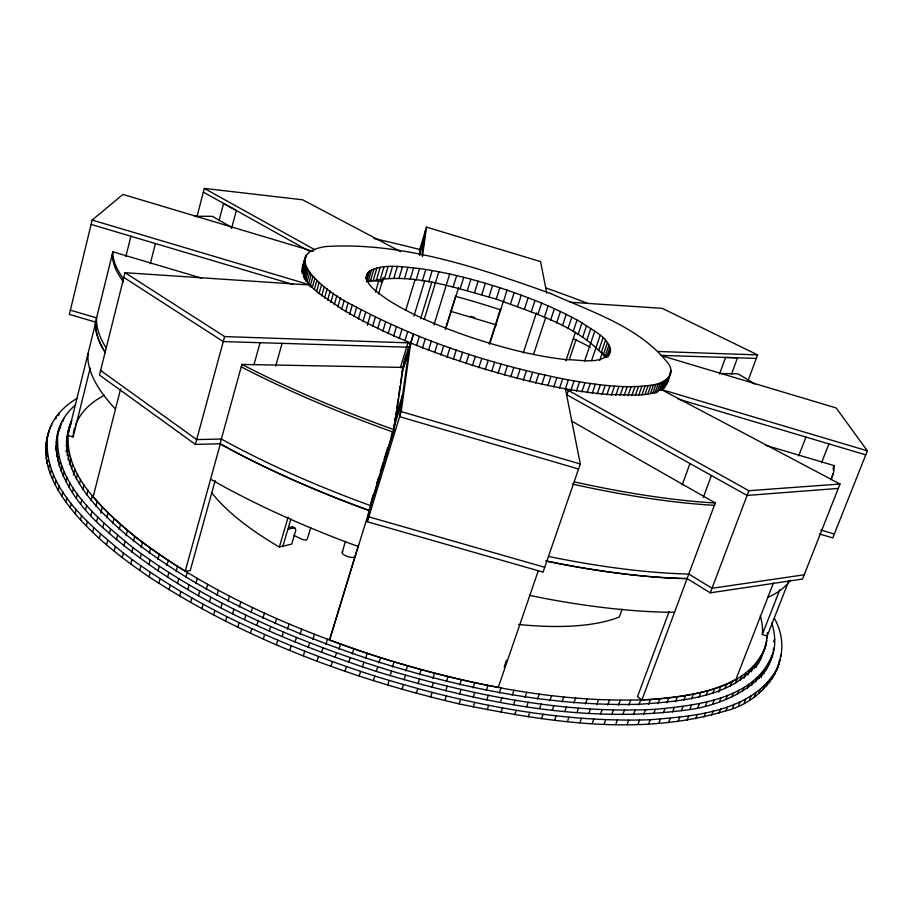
<?xml version="1.0" encoding="UTF-8"?>
<svg xmlns="http://www.w3.org/2000/svg" width="913" height="913" viewBox="0 0 913 913"><rect width="100%" height="100%" fill="white"/><g stroke="black" fill="none" stroke-linecap="round" stroke-linejoin="round"><path stroke-width="1.37" d="M88.025 353.548L87.968 359.768A370.53 111.146 17.6 0 0 113.36 406.81L115.506 409.001M771.668 622.803C789.585 677.845 725.504 706.765 681.395 710.645C578.408 723.461 474.509 701.093 376.259 671.409C278.374 639.089 180.181 597.353 102.781 527.554C70.05 499.24 32.811 442.052 75.186 405.178M325.61 246.556C273.797 254.716 333.77 296.851 352.338 304.931C419.649 341.359 493.431 365.2 568.377 379.934C595.504 384.533 623.374 389.064 650.889 385.24C660.955 384.807 676.065 376.727 669.218 364.778C640.755 327.174 592.081 312.2 550.585 293.472M760.358 660.053L766.087 644.715L767.456 632.595M668.031 378.747C662.359 400.898 628.361 393.583 611.539 394.724C564.154 391.118 517.774 379.374 472.535 365.303C427.352 350.649 382.604 333.416 341.702 308.993C328.029 298.117 298.745 285.815 303.401 264.279M766.087 644.715C749.813 690.319 691.769 695.66 650.421 699.518C558.813 703.74 467.718 684.499 380.595 657.691C293.541 629.411 207.673 592.56 134.77 536.342C103.694 509.785 62.05 475.171 68.806 429.544M71.317 421.509A365.052 126.485 17.6 0 0 67.882 433.641L67.802 435.444L73.108 436.962L73.177 434.793M773.265 651.893C757.356 699.038 697.772 705.213 655.386 709.298C566.014 713.955 476.997 696.14 391.62 671.101C300.194 642.832 210.207 605.068 133.001 547.697C98.695 519.44 53.547 483.628 57.85 434.109M777.819 667.323C753.83 711.889 695.055 716.089 650.17 719.741C556.656 722.913 463.781 703.489 374.832 676.042C285.917 647.26 198.486 609.542 123.415 553.095C88.39 524.039 42.283 486.8 47.59 436.06C41.062 459.399 52.395 483.205 65.793 501.842C88.139 532.176 118.165 555.812 149.081 576.879C243.041 638.552 350.021 678.439 459.091 703.889C546.077 721.658 639.123 737.065 725.995 710.782C765.87 701.036 796.524 657.668 774.429 618.421M788.843 580.771L767.205 635.996L762.275 634.581L762.572 630.575A359.711 124.567 17.6 0 0 760.289 615.75M422.422 256.496L426.508 227.12L540.576 261.597L546.773 293.21M367.288 521.745L401.184 411.592L410.736 342.934L224.621 336.577L125.035 272.69L99.449 375.026L195.382 444.403L220.044 443.775A372.607 105.121 17.6 0 0 369.183 510.504L367.288 521.745L543.075 572.12L580.291 463.998L565.398 388.744L748.865 490.715L840.006 484.016L802.527 579.036L710.291 592.834L687.101 578.568A372.641 105.121 17.6 0 1 545.894 560.959M422.034 255.035L425.492 230.475M394.53 423.621L393.994 427.352L401.594 402.599L402.736 394.256L394.827 420.014M394.895 421.133L395.249 418.645M394.496 423.78L393.263 432.157A377.16 91.814 17.7 0 1 241.249 366.843M394.907 420.984L395.523 416.796M395.934 414L396.345 411.204M396.756 408.408L398.194 398.627M398.604 395.843L400.042 386.062M400.453 383.266L402.576 369.651M369.183 510.504L394.028 429.669L403.249 367.425L241.922 364.413L220.044 443.775M419.546 255.115L420.345 249.671A377.309 91.38 17.7 0 0 373.782 238.487M371.568 500.278L368.806 516.838L544.73 567.304M779.154 661.788L779.531 659.643M538.35 570.579L498.293 687.284L486.332 685.07A365.052 126.485 17.6 0 1 347.944 646.769L329.547 639.99L358.455 544.958M764.592 648.504L765.14 645.845M71.762 420.539C52.349 466.201 94.815 507.617 126.268 534.801C196.489 591.864 280.645 628.954 365.714 657.931C453.829 686.405 546.065 706.673 639.123 704.288C683.632 701.013 746.001 697.144 764.911 648.595M610.683 351.026C602.877 365.714 580.463 359.38 566.825 359.711C533.249 356.002 500.427 347.202 468.46 336.475C440.271 326.603 412.208 315.419 386.952 299.259C379.203 293.347 359.471 282.151 369.56 270.967C384.932 263.229 403.192 267.132 419.603 268.536C449.379 272.793 478.549 280.599 507.046 290.14C532.838 298.996 558.322 309.187 581.98 322.837C592.252 330.643 614.061 339.02 609.302 355.031M313.182 251.372L122.981 194.423L92.145 220.056L69.331 314.414L95.534 322.084A372.607 105.121 17.6 0 0 104.927 352.041M76.932 398.422C63.054 406.639 50.854 419.546 47.67 435.809L48.743 432.716M45.935 444.483L46.917 440.454M49.097 431.689L50.067 427.729M45.65 449.048L46.643 444.985M51.208 426.417L51.847 423.78M45.753 453.738L46.757 449.653M46.266 458.577L47.271 454.469M55.83 418.953L56.469 416.351M58.649 415.449L59.277 412.87M47.202 463.553L48.206 459.422M48.549 468.666L49.564 464.5M56.868 438.126L58.809 429.989M60.132 426.006L59.162 429.966L60.84 426.109M56.275 442.417L57.268 438.377M61.16 424.785L61.81 422.16M55.408 449.55L57.063 442.782M50.318 473.893L51.345 469.716M63.191 421.087L63.83 418.474M56.241 451.421L57.245 447.336M56.811 456.123L57.827 452.015M52.52 479.257L53.559 475.045M46.62 440.077L48.64 431.815M57.781 460.951L58.809 456.82M59.174 465.915L60.19 461.761M67.653 433.458L68.966 428.151M55.168 484.735L56.218 480.5M66.455 438.845L68.098 432.169M70.187 424.271L69.217 428.231L70.792 424.477M95.534 322.084L112.881 251.805L201.716 278.145M66.272 441.687L67.596 436.311M67.802 435.444L95.774 322.198L95.785 328.098A372.63 105.132 17.6 0 0 105.315 352.544M66.135 446.001L67.471 440.602M60.966 471.005L62.004 466.828M66.033 451.809L67.71 445.019M58.261 490.327L59.311 486.07M66.991 455.028L68.338 449.561M63.191 476.209L64.23 472.01M73.108 436.962L90.227 367.95M68.007 459.73L69.365 454.24M69.411 464.557L70.792 459.034M61.799 496.033L62.86 491.753M65.839 481.528L66.889 477.305M71.431 468.711L72.618 463.952M125.834 256.507L130.89 236.262M68.909 486.96L69.97 482.715M65.793 501.842L66.866 497.539M73.36 474.965L74.855 468.974M72.424 492.495L73.497 488.227M76.304 478.937L77.502 474.121M70.233 507.742L71.317 503.417M79.363 484.21L80.584 479.371M76.372 498.133L77.457 493.842M75.14 513.734L76.236 509.397M82.843 489.573L84.076 484.712M80.766 503.85L81.862 499.548M86.758 495.04L87.99 490.155M80.492 519.817L81.599 515.446M85.605 509.671L86.701 505.334M150.28 263.754L155.415 243.554M91.095 500.598L92.339 495.691M120.63 388.847L93.206 496.592L101.252 505.859A365.052 126.485 17.6 0 0 178.617 567.11L185.248 571.104L190.235 570.636L215.16 480.58M86.313 525.968L87.431 521.585M90.889 515.56L91.996 511.212M95.854 506.236L97.12 501.305M92.59 532.188L93.719 527.782M96.607 521.528L97.737 517.157M100.738 513.197L102.324 507M99.323 538.465L100.464 534.048M102.781 527.554L103.911 523.172M106.673 517.739L107.962 512.752M106.513 544.799L107.666 540.359M109.389 533.649L110.53 529.232M112.733 523.583L114.022 518.584M196.888 216.94L204.307 188.409L302.637 199.799L400.67 251.657M116.43 539.777L117.583 535.349M119.204 529.483L120.516 524.461M114.148 551.167L115.312 546.704M126.108 535.429L127.432 530.385M123.906 545.951L125.081 541.512M122.228 557.569L123.415 553.095M133.424 541.409L134.77 536.342M218.994 220.718L223.582 203.405L236.341 210.515L231.56 228.421M131.814 552.16L133.001 547.697M130.753 563.994L131.94 559.509M141.161 547.412L142.519 542.333M140.157 558.379L141.344 553.906M139.7 570.442L140.91 565.934M149.298 553.449L150.668 548.348M148.899 564.622L150.109 560.126M149.081 576.879L150.291 572.36M157.846 559.486L159.227 554.374M158.052 570.853L159.273 566.357M195.382 444.403L224.621 336.577M158.862 583.316L160.095 578.774M166.782 565.524L168.175 560.399M167.604 577.084L168.837 572.565M776.301 671.158L778.96 662.849M169.053 589.73L170.297 585.176M176.095 571.561L177.499 566.414M177.544 583.304L178.788 578.762M185.248 571.104L220.341 443.866L234.732 451.741A372.63 105.132 17.6 0 0 360.418 507.331L369.343 510.538L329.547 639.99M179.621 596.109L180.888 591.556M185.784 577.575L187.211 572.417M187.861 589.478L189.117 584.936M253.962 364.675L260.068 342.729M190.577 602.454L191.856 597.889M195.827 583.555L197.276 578.386M198.532 595.618L199.81 591.065M206.224 589.501L207.685 584.32M201.899 608.743L203.177 604.166M302.317 267.224L305.147 257.283M302.1 268.593L305.718 256.074M301.724 271.264L306.471 254.921M275.669 366.113L282.071 343.425M301.872 272.759L304.691 262.761M209.556 601.713L210.846 597.148M302.568 273.055L305.045 264.279M303.105 274.653L305.593 265.854M303.47 277.586L306.323 267.486M304.383 279.31L307.247 269.187M305.49 281.078L308.366 270.933M216.963 595.39L218.435 590.197M307.156 281.638L309.678 272.725M213.562 614.974L214.863 610.386M308.651 283.521L311.185 274.585M310.009 286.762L312.897 276.479M220.912 607.738L222.213 603.173M312.235 287.424L314.791 278.442M314.312 289.455L316.879 280.439M228.01 601.233L229.494 596.029M316.583 291.521L319.162 282.482M319.048 293.632L321.65 284.571M225.545 621.125L226.858 616.526M321.707 295.778L324.32 286.693M232.587 613.696L233.899 609.119M324.56 297.969L327.174 288.862M327.596 300.206L330.221 291.064M239.366 606.997L240.861 601.781M330.814 302.465L333.462 293.313M237.848 627.185L239.183 622.586M334.226 304.748L336.886 295.584M244.558 619.573L245.882 614.985M337.81 307.076L340.481 297.878M251.007 612.68L252.524 607.465M341.576 309.416L344.258 300.206M250.447 633.154L251.783 628.543M345.525 311.79L348.218 302.557M288.12 517.089L279.355 547.047L291.726 544.091L295.846 530.076L294.888 527.805M256.804 625.348L258.151 620.76M349.633 314.186L352.338 304.931M282.916 546.191L290.882 519.029M262.921 618.272L264.45 613.057M353.913 316.594L356.641 307.316M365.611 278.294L366.969 273.866M366.045 279.081L368.03 272.325M366.398 281.718L369.56 270.967M371.568 269.78L368.019 281.832C410.713 271.161 455.119 288.074 496.25 299.065C534.185 313.421 577.37 325.325 604.908 356.823L608.971 344.954M263.309 639.009L264.667 634.398M358.353 319.014L361.091 309.724M370.484 280.77L374.022 268.776M269.324 631.02L270.682 626.421M373.394 279.892L376.921 267.943M362.963 321.444L365.702 312.143M376.715 279.195L380.23 267.304M275.075 623.773L276.628 618.535M375.426 292.217L378.633 281.398M380.436 278.682L383.951 266.836M367.323 325.222L370.473 314.574M378.53 293.952L383.357 277.712M369.891 280.348A181.539 43.459 17.6 0 1 382.421 281.74L383.608 277.712M384.556 278.351L388.059 266.55M310.682 527.737L307.27 539.172L305.729 540.154L301.986 539.332L293.952 535.383M276.422 644.749L277.803 640.127M372.618 326.34L375.391 317.016M282.071 636.578L283.441 631.979M389.029 278.191L392.522 266.448M287.469 629.148L289.033 623.921M377.662 328.794L380.459 319.447M393.834 278.225L397.338 266.516M382.844 331.248L385.651 321.89M398.981 278.431L402.473 266.767M289.775 650.353L291.156 645.731M295.047 642.01L296.44 637.411M404.413 278.807L407.906 267.189M388.162 333.69L390.981 324.32M300.069 634.409L301.655 629.183M410.131 279.367L413.623 267.783M419.364 250.778L426.508 227.12M393.606 336.132L396.436 326.751M419.352 253.985L424.659 236.444L419.581 255.241M405.783 310.203L414.844 280.268M416.1 280.086L419.603 268.536M399.164 338.563L402.005 329.171M303.321 655.808L304.725 651.186M308.217 647.306L309.621 642.706M312.862 639.545L314.46 634.307M422.297 280.964L425.8 269.449M404.836 340.983L407.689 331.59M413.966 316.115L424.716 280.839M342.215 552.148L345.536 541.249M400.373 367.677L407.94 342.877M404.025 361.925L406.091 355.168M428.711 282.014L432.214 270.522M402.359 368.863L408.568 347.054M402.062 371.443L413.475 333.975L409.104 348.401L399.62 416.693L578.568 469.008M403.592 367.859L409.378 348.926M406.502 359.905L407.734 355.853M420.631 318.648L431.883 281.889M317.062 661.126L318.477 656.504M321.57 652.453L322.985 647.853M424.191 319.447L438.822 271.754M416.476 345.765L419.364 336.349M325.827 644.532L327.436 639.294M371.979 498.92L373.234 494.846M376.567 483.993L378.644 477.214M380.322 471.781L383.232 462.286M384.065 459.57L387.82 447.37M391.152 436.505L392.407 432.442M371.032 503.428L393.56 430.16M422.434 348.115L425.332 338.7M433.96 324.914L449.687 274.014M330.963 666.273L332.389 661.651M428.482 350.444L431.393 341.028M335.071 657.451L336.498 652.852M338.94 649.371L340.56 644.133M453.133 287.002L456.66 275.612M434.599 352.749L437.521 343.322M445.247 329.445L455.69 295.892M445.601 329.239L458.577 287.527M460.198 288.713L463.747 277.347M440.785 355.009L443.718 345.593M344.988 671.249L346.438 666.627M348.709 662.279L350.147 657.68M352.178 654.062L353.81 648.823M467.353 290.551L470.903 279.195M447.016 357.245L449.972 347.819M453.316 359.437L456.272 350.01M474.555 292.514L478.115 281.17M359.14 676.054L360.589 671.432M362.45 666.935L363.899 662.336M365.508 658.581L367.163 653.343M459.638 361.582L462.617 352.167M481.779 294.591L485.362 283.258M466.007 363.694L468.985 354.267M489.026 296.782L492.609 285.461M472.398 365.748L475.388 356.332M373.36 680.653L374.832 676.042M376.259 671.409L377.731 666.81M378.929 662.918L380.595 657.691M496.25 299.065L499.856 287.755M478.8 367.756L481.802 358.341M489.265 344.007L500.381 309.267M489.733 343.847L503.542 300.811M503.428 301.45L507.046 290.14M485.202 369.708L488.227 360.293M392.396 667.083L394.074 661.857M390.136 675.7L391.62 671.101M387.648 685.07L389.132 680.459M510.55 303.915L514.179 292.605M491.616 371.602L494.641 362.199M517.58 306.46L521.232 295.15M498.007 373.44L501.043 364.047M405.897 671.044L407.586 665.828M404.048 679.786L405.543 675.198M524.496 309.073L528.171 297.752M401.971 689.269L403.466 684.67M504.387 375.22L507.434 365.828M531.286 311.755L534.984 300.423M510.732 376.932L513.791 367.551M523.252 353.034L536.399 312.805M419.398 674.821L421.11 669.617M517.055 378.587L520.113 369.217M537.928 314.494L541.637 303.15M417.971 683.666L419.466 679.089M416.305 693.264L417.812 688.664M523.32 380.162L526.39 370.804M544.376 317.268L548.108 305.912M533.637 354.187L545.552 317.929M57.839 433.972L58.717 431.301M529.54 381.68L532.621 372.333M550.63 320.075L554.385 308.697M432.899 678.393L434.611 673.189M431.872 687.341L433.378 682.764M430.616 697.03L432.134 692.442M535.691 383.118L538.784 373.782M556.656 322.917L560.434 311.516M541.774 384.487L544.878 375.175M562.442 325.77L566.243 314.357M446.343 681.76L448.078 676.567M445.727 690.787L447.244 686.222M547.789 385.777L550.893 376.476M567.966 328.634L571.789 317.188M444.882 700.568L446.411 695.991M553.712 386.998L556.816 377.72M573.193 331.499L577.039 320.018M565.866 360.806L575.475 332.115M459.741 684.91L461.476 679.729M559.543 388.139L562.659 378.872M569.347 359.539L576.126 339.316M578.112 334.352L581.98 322.837M459.524 694.028L461.054 689.475M459.091 703.889L460.62 699.312M565.261 389.178L568.365 379.922M582.711 337.182L586.591 325.633M568.388 390.422L566.905 394.815L747.085 495.439L838.271 488.409M586.956 339.967L590.859 328.395M570.922 390.193L574.049 380.961M473.037 687.843L474.794 682.673M584.491 361.445L594.762 331.099M576.445 391.095L579.561 381.885M473.231 697.03L474.771 692.488M473.196 706.959L474.737 702.405M591.635 360.441L600.172 335.311M581.832 391.917L584.959 382.73M599.042 349.588L603.037 337.856M587.105 392.658L590.243 383.483M601.45 352.098L605.456 340.321M486.241 690.559L487.999 685.401M599.693 360.544L602.443 352.498M603.413 354.506L607.442 342.695M486.823 699.803L488.364 695.272M592.252 393.32L595.379 384.168M606.403 357.702L610.021 347.111M487.188 709.8L488.74 705.247M607.864 357.109L610.603 349.131M597.25 393.902L600.389 384.772M504.216 666.924L506.521 660.179M499.308 693.047L501.077 687.9M602.112 394.393L605.251 385.286M500.278 702.348L501.83 697.829M606.825 394.815L609.964 385.72M501.032 712.391L502.595 707.86M611.39 395.146L614.517 386.085M615.796 395.397L618.923 386.359M512.216 695.307L513.996 690.171M620.041 395.557L623.168 386.553M513.574 704.653L515.137 700.145M624.115 395.649L627.242 386.656M514.715 714.731L516.29 710.211M628.03 395.66L631.157 386.69M524.964 697.327L526.744 692.214M631.762 395.58L634.889 386.644M635.322 395.432L638.449 386.519M526.687 706.719L528.262 702.223M638.712 395.203L641.828 386.313M528.216 716.831L529.802 712.323M641.919 394.895L645.035 386.028M537.517 699.13L539.309 694.028M644.943 394.507L648.047 385.674M647.785 394.051L650.889 385.24M650.433 393.514L653.537 384.738M539.606 708.534L541.192 704.06M652.909 392.91L655.99 384.156M654.747 393.48L658.273 383.506M541.5 718.679L543.087 714.183M656.835 392.727L660.35 382.787M659.175 390.673L662.245 381.999M549.854 700.693L551.657 695.615M660.886 389.794L663.956 381.155M662.416 388.847L665.474 380.23M663.317 389.064L666.798 379.249M664.47 387.991L667.939 378.21M669.457 374.752L670.872 370.746M665.862 385.628L668.887 377.103M666.638 384.441L670.838 372.127M667.232 383.198L670.633 373.451M552.308 710.12L553.894 705.658M554.556 720.277L556.154 715.792M561.963 702.029L563.766 696.961M564.77 711.455L566.357 707.016M573.821 703.124L575.635 698.08M567.372 721.612L568.97 717.162M576.959 712.551L578.557 708.123M585.416 703.991L587.23 698.97M579.903 722.708L581.513 718.269M622.152 609.028L619.265 617.005A234.173 80.139 17.6 0 1 518.504 624.469M588.885 713.407L590.483 709.002M596.737 704.631L598.551 699.62M592.16 723.553L593.77 719.124M719.535 374.01L725.573 357.44L737.499 357.816L731.484 374.239M682.171 484.94L689.977 463.553M600.514 714.023L602.124 709.629M607.75 705.03L609.576 700.054M604.109 724.135L605.718 719.741M611.836 714.411L613.445 710.029M618.455 705.213L620.281 700.248M615.739 724.488L617.348 720.095M622.837 714.548L624.446 710.188M703.307 497.437L711.41 475.525M747.964 380.972L757.596 354.906L662.279 308.354L570.089 302.226M628.84 705.167L630.666 700.225M627.026 724.591L628.646 720.22M669.092 611.596L637.491 696.722L641.965 699.815L653.411 699.324A365.052 126.485 17.6 0 0 730.206 682.342L736.004 679.181L773.448 582.951M633.496 714.457L635.117 710.12M638.895 704.904L640.721 699.986M641.965 699.815L714.365 505.334M571.173 420.825L715.404 503.017L714.537 505.334A377.16 91.814 17.7 0 1 572.303 484.073M637.97 724.443L639.591 720.106M643.813 714.137L645.434 709.823M648.595 704.414L650.421 699.518M648.55 724.066L650.17 719.741M653.776 713.589L655.386 709.298M657.942 703.718L659.779 698.844M658.764 723.461L660.384 719.159M666.924 702.805L668.761 697.954M663.363 712.825L664.972 708.556M710.291 592.834L748.865 490.715M675.54 701.686L677.366 696.87M672.573 711.843L674.182 707.598M668.59 722.617L670.21 718.337M683.769 700.374L685.595 695.569M681.395 710.645L683.004 706.422M678.017 721.555L679.637 717.298M691.62 698.856L693.435 694.085M689.817 709.241L691.426 705.041M687.055 720.266L688.676 716.032M699.073 697.155L700.887 692.408M697.852 707.643L699.449 703.455M695.672 718.771L697.292 714.559M706.126 695.272L707.94 690.548M798.692 455.952L805.951 437.065M705.475 705.84L707.073 701.675M712.791 693.207L714.605 688.505M703.889 717.07L705.498 712.882M712.688 703.855L714.286 699.712M718.599 692.134L720.859 686.302M711.684 715.164L713.293 710.999M719.49 701.675L721.087 697.566M724.911 688.562L726.714 683.917M719.056 713.064L720.665 708.922M730.377 685.994L732.169 681.383M725.881 699.324L727.467 695.238M735.433 683.278L737.213 678.69M821.54 462.731L828.867 443.901M725.995 710.782L727.604 706.662M731.861 696.813L733.447 692.739M740.089 680.413L741.87 675.848M737.419 694.12L738.994 690.08M744.049 678.165L746.115 672.87M732.511 708.317L734.109 704.22M762.275 634.581L779.759 589.855M747.907 675.015L749.961 669.754M742.566 691.278L744.141 687.261M751.376 671.74L753.419 666.513M738.606 705.669L740.203 701.595M754.446 668.35L756.489 663.146M765.779 445.35L834.014 465.584L833.227 467.582A377.16 91.814 17.7 0 1 833.284 470.092M766.372 639.203L767.342 636.703M747.302 688.288L748.865 684.294M756.124 667.426L759.16 659.665M765.414 644.521L766.897 640.743M758.429 663.785L761.453 656.07M744.266 702.85L745.853 698.81M751.616 685.149L753.179 681.178M755.53 681.874L757.082 677.925M749.505 699.883L751.079 695.866M759.034 678.473L760.575 674.547M773.551 641.816L774.532 639.328M761.111 677.537L763.679 671.044M754.309 696.756L755.884 692.762M763.827 673.885L766.372 667.414M773.06 650.296L774.053 647.774M766.144 670.108L768.678 663.683M768.073 666.239L772.113 655.911M758.692 693.481L760.267 689.509M762.663 690.068L764.215 686.12M766.201 686.519L767.753 682.593M769.339 682.856L770.88 678.952M780.216 657.314L781.22 654.815M772.056 679.067L773.596 675.186M779.462 661.594L780.467 659.072M774.372 675.164L775.902 671.306M777.819 667.049L779.337 663.237M662.872 356.081L836.171 407.963L867.35 450.839L832.782 537.894L819.269 533.934M104.23 395.181L96.185 400.088A359.711 124.567 17.6 0 0 75.437 425.378M767.856 597.33L772.227 595.31A370.53 111.146 17.6 0 0 790.555 580.154M287.857 529.335L294.477 527.828M288.588 527.623L293.096 526.71L294.009 528.216M804.205 574.791L712.014 588.28L688.79 574.049A372.881 104.299 17.6 0 1 548.884 556.496M325.621 246.544C402.964 241.785 478.663 267.874 550.573 293.472M674.581 612.201L665.851 612.201A370.53 111.146 17.6 0 1 544.901 598.471L529.825 595.424M687.101 578.568L678.37 578.42A372.63 105.132 17.6 0 1 557.09 563.275L546.077 560.981M719.672 373.497L737.978 373.851A377.309 91.38 17.7 0 1 754.857 384.065M660.841 355.385L756.306 358.41M658.056 351.482L757.596 354.906M125.035 272.69L310.5 285.061A8 3.892 44.9 0 0 310.751 286.168M70.347 310.192L96.573 317.872A372.881 104.299 17.6 0 0 106.034 347.648M820.81 530.031L834.334 534.002M401.184 411.592L580.291 463.998M470.674 316.263L474.749 317.473M450.257 311.15L496.615 324.982M92.145 220.056L310.488 285.05M867.35 450.839L661.035 389.383A7.875 4.303 -6.8 0 1 660.384 390.205M91.083 224.415L293.256 284.548M678.108 399.038L865.752 454.857M358.295 546.488L349.439 543.281A370.53 111.146 17.6 0 1 224.849 487.188L210.606 479.177M408.967 347.237L223.263 341.576L123.848 277.426M840.006 484.016L661.035 389.394A7.863 2.088 7.5 0 1 661.103 389.668M380.356 280.599L382.421 281.74M204.307 188.409L314.882 249.774M203.348 192.118L308.811 250.938M232.164 227.622L212.387 216.358A377.309 91.38 17.7 0 0 194.423 216.392M100.59 370.461L196.683 439.587L221.345 439.027A372.881 104.299 17.6 0 0 370.667 505.676M500.564 308.856L500.621 309.941A181.447 43.413 17.6 0 0 455.792 296.451M279.469 547.104A234.173 80.139 17.6 0 1 211.542 492.518M73.371 433.401A359.711 124.567 17.6 0 1 74.592 427.98M354.826 556.953A6.939 2.602 16.8 0 1 345.844 555.869A6.939 2.602 16.8 0 1 342.877 551.475M123.506 281.912A377.16 91.814 17.7 0 1 112.345 253.962M832.907 473.756A377.16 91.814 17.7 0 1 831.001 479.542M834.014 465.584A377.309 91.38 17.7 0 1 830.602 479.667M715.404 503.017A377.309 91.38 17.7 0 1 574.517 481.938M394.028 429.669A377.309 91.38 17.7 0 1 241.922 364.413M123.301 278.602A377.309 91.38 17.7 0 1 112.881 251.805M546.042 288.017A377.309 91.38 17.7 0 1 587.824 303.436M573.273 338.7A181.345 43.356 17.6 0 1 590.38 347.237M602.375 353.833A181.345 43.356 17.6 0 1 604.988 355.351M309.964 285.301A8 2.294 23 0 1 310.511 285.061M311.048 286.956A8 3.892 44.9 0 1 310.888 286.556M410.222 342.98A8.411 1.586 -1 0 1 410.736 342.934A8.422 0.81 47.3 0 0 411.455 343.745"/></g></svg>
